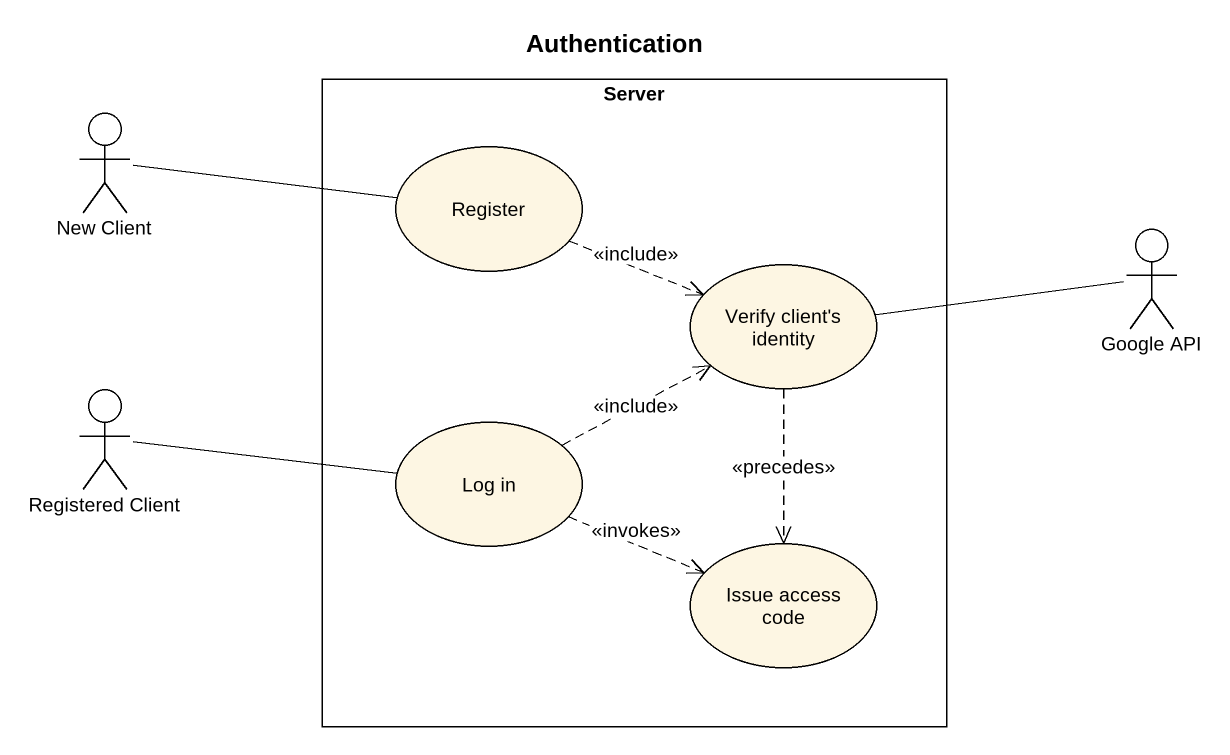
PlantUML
@startuml
title Authentication
actor "New Client" as New_Client
rectangle Server {
  usecase Register
  usecase "Verify client's identity" as Verify_client_s_identity
  usecase "Log in" as Log_in
  usecase "Issue access code" as Issue_access_code
}
actor "Google API" as Google_API
actor "Registered Client" as Registered_Client
New_Client -right- Register
Register .right.> Verify_client_s_identity : <<include>>
Verify_client_s_identity -right- Google_API
Verify_client_s_identity ..> Issue_access_code : <<precedes>>
Registered_Client -right- Log_in
Log_in .right.> Verify_client_s_identity : <<include>>
Log_in .right.> Issue_access_code : <<invokes>>
@enduml
